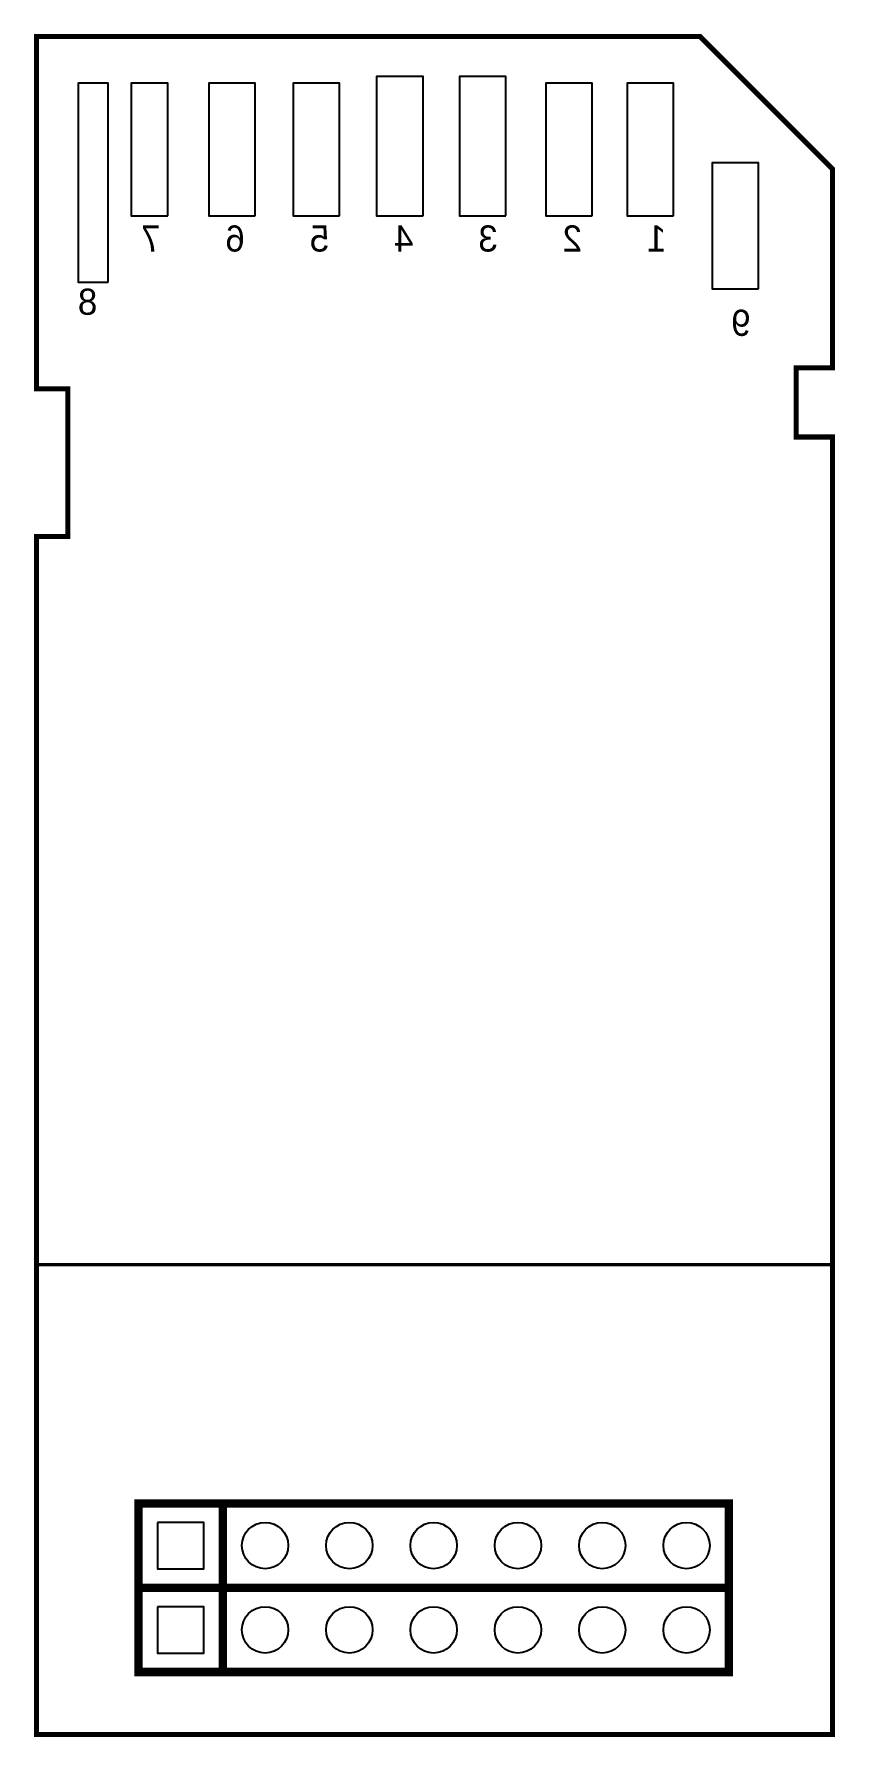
# Model space of a CAD drawing. Extents: x -39.1 to -15, y -27.6 to 23.7.
import ezdxf

# ---------------------------------------------------------------- set-up
doc = ezdxf.new("R2010")
doc.units = 0
for name, color, linetype in [('BG_OUTLINE', 254, 'CONTINUOUS'), ('PG_SILKSCREEN_BOTTOM', 152, 'CONTINUOUS'), ('PIN_BOTTOM', 51, 'CONTINUOUS'), ('PIN_TOP', 81, 'CONTINUOUS')]:
    doc.layers.add(name, color=color, linetype=linetype)

msp = doc.modelspace()

# ---------------------------------------------------------------- linework, layer by layer
at = {"layer": 'BG_OUTLINE', "const_width": 0.1524}
msp.add_lwpolyline([(-34.8742, 23.5966), (-39.0398, 23.5966), (-39.0398, 12.9794), (-38.1, 12.9794), (-38.1, 8.5344), (-39.0398, 8.5344), (-39.0398, -27.559), (-15.0622, -27.559), (-15.0622, 11.5316), (-16.1544, 11.5316), (-16.1544, 13.6144), (-15.0622, 13.6144), (-15.0622, 19.6088), (-19.05, 23.5966), (-34.8742, 23.5966)], dxfattribs=at)
at = {"layer": 'PG_SILKSCREEN_BOTTOM'}
for points, const_width in [([(-39.051001, 8.544611), (-38.100991, 8.544611), (-38.100991, 12.974599), (-39.040994, 12.974599), (-39.040994, 23.594593), (-33.471002, 23.594593)], 0.1), ([(-15.050999, 13.604596), (-15.050999, 19.594601), (-19.050991, 23.594593), (-39.051001, 23.594593), (-39.051001, 23.414609)], 0.1), ([(-15.050999, 13.604596), (-16.161004, 13.604596), (-16.161004, 11.544605), (-15.050999, 11.544605), (-15.050999, -13.405409)], 0.1), ([(-15.050999, 11.544605), (-16.161004, 11.544605), (-16.161004, 13.604596), (-15.050999, 13.604596)], 0.1), ([(-39.040994, 12.974599), (-38.100991, 12.974599), (-38.100991, 8.544611), (-39.051001, 8.544611)], 0.1), ([(-39.051001, 8.544611), (-39.051001, -13.405409)], 0.1), ([(-39.051001, -8.405393), (-39.051001, -13.405409), (-15.050999, -13.405409), (-15.050999, -8.405393)], 0.1), ([(-35.9664, -23.1394), (-18.1864, -23.1394), (-18.1864, -20.5994), (-35.9664, -20.5994), (-35.9664, -23.1394)], 0.254), ([(-33.4264, -23.1394), (-33.4264, -20.5994)], 0.254), ([(-35.9664, -25.6794), (-18.1864, -25.6794), (-18.1864, -23.1394), (-35.9664, -23.1394), (-35.9664, -25.6794)], 0.254), ([(-33.4264, -25.6794), (-33.4264, -23.1394)], 0.254)]:
    msp.add_lwpolyline(points, dxfattribs=dict(at, const_width=const_width))
at = {"layer": 'PIN_BOTTOM'}
for points in [[(-36.885982, 16.194608), (-36.885982, 22.194596), (-37.78598, 22.194596), (-37.78598, 16.194608)], [(-35.085985, 18.194604), (-35.085985, 22.194596), (-36.185983, 22.194596), (-36.185983, 18.194604)], [(-32.449211, 18.194604), (-32.449211, 22.194596), (-33.849208, 22.194596), (-33.849208, 18.194604)], [(-29.910989, 18.194604), (-29.910989, 22.194596), (-31.310986, 22.194596), (-31.310986, 18.194604)], [(-27.394992, 18.194604), (-27.394992, 22.394596), (-28.794989, 22.394596), (-28.794989, 18.194604)], [(-24.899798, 18.194604), (-24.899798, 22.394596), (-26.299795, 22.394596), (-26.299795, 18.194604)], [(-22.298609, 18.194604), (-22.298609, 22.194596), (-23.698606, 22.194596), (-23.698606, 18.194604)], [(-19.845604, 18.194604), (-19.845604, 22.194596), (-21.245601, 22.194596), (-21.245601, 18.194604)], [(-17.285995, 15.994609), (-17.285995, 19.794601), (-18.685993, 19.794601), (-18.685993, 15.994609)], [(-35.3949, -21.1709), (-35.3949, -22.5679), (-33.9979, -22.5679), (-33.9979, -21.1709)], [(-35.3949, -23.7109), (-35.3949, -25.1079), (-33.9979, -25.1079), (-33.9979, -23.7109)]]:
    msp.add_lwpolyline(points, close=True, dxfattribs=at)
for centre in [(-32.1564, -21.8694), (-29.6164, -21.8694), (-27.0764, -21.8694), (-24.5364, -21.8694), (-21.9964, -21.8694), (-19.4564, -21.8694), (-32.1564, -24.4094), (-29.6164, -24.4094), (-27.0764, -24.4094), (-24.5364, -24.4094), (-21.9964, -24.4094), (-19.4564, -24.4094)]:
    msp.add_circle(centre, 0.6985, dxfattribs=at)
at = {"layer": 'PIN_TOP'}
for points in [[(-35.3949, -21.1709), (-35.3949, -22.5679), (-33.9979, -22.5679), (-33.9979, -21.1709)], [(-35.3949, -23.7109), (-35.3949, -25.1079), (-33.9979, -25.1079), (-33.9979, -23.7109)]]:
    msp.add_lwpolyline(points, close=True, dxfattribs=at)
for centre in [(-32.1564, -21.8694), (-29.6164, -21.8694), (-27.0764, -21.8694), (-24.5364, -21.8694), (-21.9964, -21.8694), (-19.4564, -21.8694), (-32.1564, -24.4094), (-29.6164, -24.4094), (-27.0764, -24.4094), (-24.5364, -24.4094), (-21.9964, -24.4094), (-19.4564, -24.4094)]:
    msp.add_circle(centre, 0.6985, dxfattribs=at)

# ---------------------------------------------------------------- texts
at = {"layer": 'PG_SILKSCREEN_BOTTOM', "text_generation_flag": 2}
for s, p in [('7', (-35.306, 17.1196)), ('6', (-32.766, 17.1196)), ('5', (-30.226, 17.1196)), ('4', (-27.686, 17.1196)), ('3', (-25.146, 17.1196)), ('2', (-22.606, 17.1196)), ('1', (-20.066, 17.1196)), ('8', (-37.211, 15.2146)), ('9', (-17.526, 14.5796))]:
    msp.add_text(s, height=0.7874, dxfattribs=at).set_placement(p)

doc.saveas('drawing.dxf')
